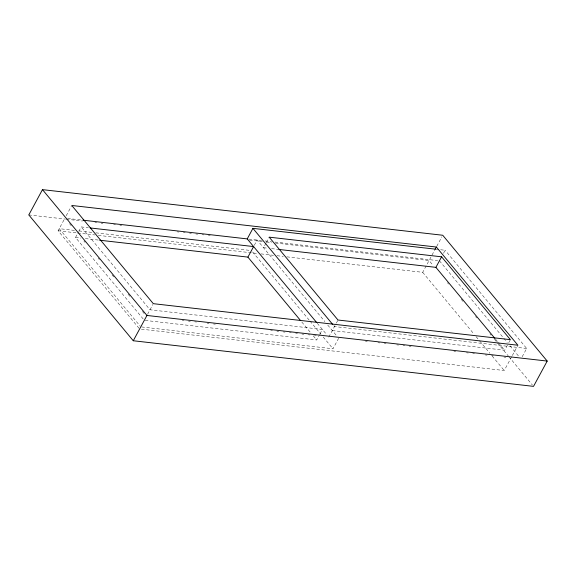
<?xml version="1.0" encoding="UTF-8"?>
<svg xmlns="http://www.w3.org/2000/svg" width="576" height="576" viewBox="0 0 576 576"><rect width="100%" height="100%" fill="white"/><g stroke="black" fill="none" stroke-linecap="round" stroke-linejoin="round"><path stroke-width="0.43" stroke-dasharray="2.88 2.16" d="M139.061 328.277L58.097 230.767L64.937 218.124M66.218 215.748L71.345 206.266M143.165 318.938L75.514 237.463L78.365 232.193M78.775 231.437L81.216 226.922L88.358 227.736M147.564 314.294L152.885 304.466M254.29 245.297L257.141 240.026L324.85 321.581M265.954 243.187L263.513 247.702L267.977 248.213M266.357 242.431L269.208 237.161M145.202 320.422L316.699 339.97L319.55 334.699M319.954 333.943L322.394 329.429L150.012 309.78L81.216 226.922M328.766 337.097L335.966 323.784M336.377 323.028L338.004 320.018M141.667 326.959L332.978 348.768L338.674 338.227M286.862 256.846L422.69 272.326L431.669 255.73M432.05 255.017L435.038 249.48M436.752 246.319L441.878 236.837M443.506 253.282L445.133 250.272L439.769 249.66M332.302 330.559L504.691 350.208L508.356 343.433M508.766 342.677L510.394 339.667M141.422 329.17L504.223 370.526L511.92 356.299M512.345 355.507L517.903 345.233M522.194 356.746L526.666 348.466L445.133 250.272M436.198 249.25L438.876 249.552M67.615 218.426L81.914 220.061M248.882 239.09L261.612 240.538M265.183 240.948L271.44 241.661M275.011 242.064L437.652 260.604M28.8 214.927L65.434 219.103M66.326 219.204L82.404 221.04M94.918 222.466L96.703 222.667M101.167 223.178L102.953 223.38M113.674 224.604L115.466 224.806M119.93 225.317L121.716 225.518M177.113 231.833L178.898 232.034M183.362 232.546L185.148 232.747M189.619 233.258L191.405 233.46M195.869 233.971L197.662 234.173M202.126 234.684L203.911 234.886M208.382 235.397L210.168 235.598M249.48 240.077L262.879 241.61M266.45 242.014L271.814 242.626M275.386 243.036L429.055 260.546L433.08 265.385M271.548 248.616L277.805 249.329M74.434 230.393L59.242 228.665L140.198 326.167M78.905 230.904L92.318 232.43M95.89 232.841L250.546 250.466M58.097 230.767L76.867 232.906M77.76 233.014L94.738 234.943M98.309 235.354L257.371 253.483M260.95 253.886L273.456 255.319M277.034 255.722L283.291 256.435M75.514 237.463L80.878 238.075M85.342 238.579L98.741 240.113M526.666 348.466L334.469 326.563L333.317 325.181M182.218 320.393L184.003 320.602M188.467 321.106L190.26 321.314M194.724 321.818L196.51 322.027M207.238 323.251L209.023 323.453M213.494 323.964L215.28 324.166M270.684 330.48L272.47 330.682M276.941 331.193L278.726 331.394M283.19 331.906L284.983 332.107M289.447 332.618L291.233 332.82M295.704 333.331L297.49 333.533M301.961 334.044L303.746 334.246M308.21 334.757L310.003 334.958M314.467 335.47L316.253 335.671M365.479 341.287L367.272 341.489M377.993 342.713L379.778 342.914M384.25 343.426L386.035 343.627M396.756 344.851L398.549 345.053M403.013 345.564L404.798 345.766M409.27 346.277L411.055 346.478M453.953 351.367L455.738 351.569M466.459 352.793L468.245 352.994M472.716 353.506L474.502 353.707M485.222 354.931L487.015 355.14M491.479 355.644L493.272 355.853M503.993 357.07L505.778 357.278M439.438 260.806L503.172 337.572M503.748 338.263L507.19 342.41M510.062 345.866L518.674 356.242M495.518 339.156L497.815 341.921M498.384 342.612L504.691 350.208M447.43 282.672L448.574 284.054M461.203 299.261L462.924 301.334M475.553 316.541L476.698 317.93M489.902 333.828L491.047 335.21M494.496 339.358L496.786 342.122M497.362 342.814L508.27 355.946M508.846 356.638L532.375 384.984M422.69 272.326L473.796 333.871M476.093 336.636L478.958 340.099M479.534 340.79L489.874 353.239M492.17 356.004L504.223 370.526M327.715 325.037L337.082 336.312M317.239 323.215L326.642 334.541M252.59 251.95L309.434 320.414M310.01 321.106L320.918 334.246M323.215 337.01L332.978 348.768M301.795 322.013L310.392 332.374M313.258 335.822L316.699 339.97M69.53 223.654L71.251 225.727M83.887 240.941L85.032 242.323M98.237 258.235L99.389 259.618M112.018 274.831L113.746 276.905M128.095 294.192L129.823 296.266M142.452 311.479L144.173 313.553"/><path stroke-width="0.86" d="M42.473 189.634L28.8 214.927L133.265 340.747L533.527 386.366L547.2 361.073L442.735 235.253L42.473 189.634L146.945 315.454L547.2 361.073M133.265 340.747L146.945 315.454M82.807 220.162L247.234 238.903L252.929 228.362L435.305 249.149M99.634 240.214L247.903 257.112L253.606 246.571L90.144 227.945M435.082 249.401L436.37 247.032L517.903 345.233L153.31 303.674L71.777 205.474L436.37 247.032M278.698 249.43L435.902 267.35L441.598 256.81L510.394 339.667L338.004 320.018L269.208 237.161L441.598 256.81M435.902 267.35L494.95 338.465M252.929 228.362L332.741 324.49M247.234 238.903L316.663 322.524M247.903 257.112L300.643 320.63"/></g></svg>
